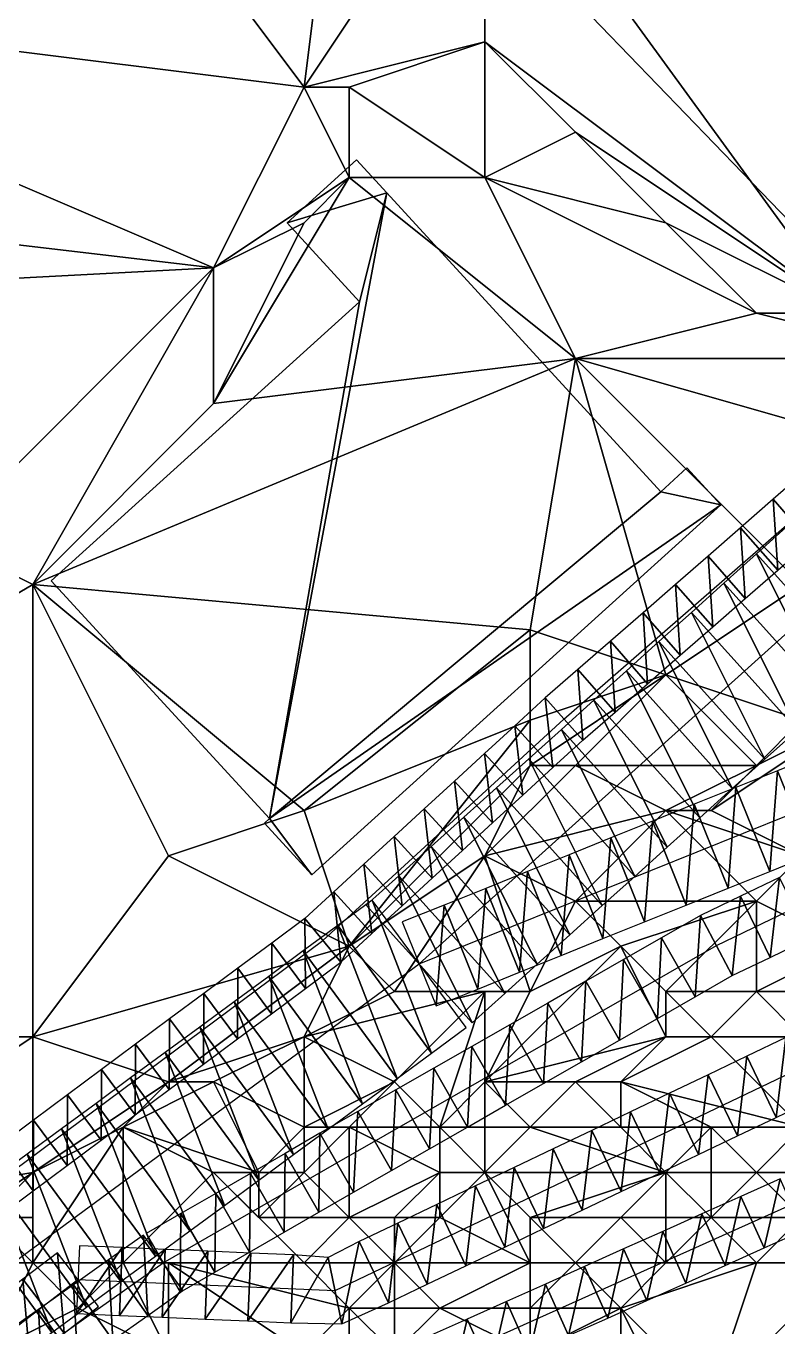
# Model space of a CAD drawing. Header units: metres. Extents: x -1103 to 901, y -902 to 905.
# Drawn here: x -420.3 to -387, y 21.2 to 78.7 of the extents above; entities that cross this region are included whole.
import ezdxf

# ---------------------------------------------------------------- set-up
doc = ezdxf.new("R2010")
doc.units = ezdxf.units.M
for name, color, linetype in [('OSM_BUILDING_FOOTPRINTS', 7, 'CONTINUOUS'), ('OSM_BUILDING_ROOFS', 1, 'CONTINUOUS'), ('OSM_BUILDING_WALLS', 8, 'CONTINUOUS'), ('OSM_PATH_AXES', 30, 'CONTINUOUS'), ('OSM_PATH_SURFACE', 30, 'CONTINUOUS'), ('OSM_ROAD_AXES', 2, 'CONTINUOUS'), ('OSM_ROAD_SURFACE', 9, 'CONTINUOUS'), ('OSM_TERRAIN', 3, 'CONTINUOUS')]:
    doc.layers.add(name, color=color, linetype=linetype)

msp = doc.modelspace()

# ---------------------------------------------------------------- linework, layer by layer
at = {"layer": 'OSM_BUILDING_FOOTPRINTS'}
for points in [[(-398.642, 82.598, 15.749), (-387.036, 93.646, 15.749), (-372.002, 78.064, 15.749), (-383.609, 67.016, 15.749), (-398.642, 82.598, 15.749)], [(-405.55, 66.507, 17.621), (-408.745, 70.002, 17.621), (-405.683, 72.778, 17.621), (-404.346, 71.318, 17.621), (-392.231, 58.103, 17.621), (-391.07, 59.164, 17.621), (-389.567, 57.527, 17.621), (-407.65, 41.16, 17.621), (-409.751, 43.449, 17.621), (-409.53, 43.648, 17.621), (-419.18, 54.165, 17.621), (-405.55, 66.507, 17.621)]]:
    msp.add_polyline3d(points, close=True, dxfattribs=at)
at = {"layer": 'OSM_BUILDING_ROOFS'}
for points in [[(-387.036, 93.646, 52.949), (-398.642, 82.598, 52.949), (-383.609, 67.016, 52.949)], [(-404.346, 71.318, 26.021), (-405.683, 72.778, 26.021), (-408.745, 70.002, 26.021)], [(-404.346, 71.318, 26.021), (-405.55, 66.507, 26.021), (-409.53, 43.648, 26.021)], [(-409.53, 43.648, 26.021), (-392.231, 58.103, 26.021), (-404.346, 71.318, 26.021)], [(-404.346, 71.318, 26.021), (-408.745, 70.002, 26.021), (-405.55, 66.507, 26.021)], [(-405.55, 66.507, 26.021), (-419.18, 54.165, 26.021), (-409.53, 43.648, 26.021)], [(-389.567, 57.527, 26.021), (-391.07, 59.164, 26.021), (-392.231, 58.103, 26.021)], [(-409.53, 43.648, 26.021), (-389.567, 57.527, 26.021), (-392.231, 58.103, 26.021)], [(-409.53, 43.648, 26.021), (-407.65, 41.16, 26.021), (-389.567, 57.527, 26.021)], [(-409.53, 43.648, 26.021), (-409.751, 43.449, 26.021), (-407.65, 41.16, 26.021)]]:
    msp.add_3dface(points, dxfattribs=at)
at = {"layer": 'OSM_BUILDING_WALLS'}
for points in [[(-398.642, 82.598, 15.749), (-383.609, 67.016, 15.749), (-383.609, 67.016, 52.949)], [(-398.642, 82.598, 15.749), (-383.609, 67.016, 52.949), (-398.642, 82.598, 52.949)], [(-405.683, 72.778, 17.621), (-408.745, 70.002, 17.621), (-408.745, 70.002, 26.021)], [(-405.683, 72.778, 17.621), (-408.745, 70.002, 26.021), (-405.683, 72.778, 26.021)], [(-404.346, 71.318, 17.621), (-405.683, 72.778, 17.621), (-405.683, 72.778, 26.021)], [(-404.346, 71.318, 17.621), (-405.683, 72.778, 26.021), (-404.346, 71.318, 26.021)], [(-392.231, 58.103, 17.621), (-404.346, 71.318, 17.621), (-404.346, 71.318, 26.021)], [(-392.231, 58.103, 17.621), (-404.346, 71.318, 26.021), (-392.231, 58.103, 26.021)], [(-408.745, 70.002, 17.621), (-405.55, 66.507, 17.621), (-405.55, 66.507, 26.021)], [(-408.745, 70.002, 17.621), (-405.55, 66.507, 26.021), (-408.745, 70.002, 26.021)], [(-405.55, 66.507, 17.621), (-419.18, 54.165, 17.621), (-419.18, 54.165, 26.021)], [(-405.55, 66.507, 17.621), (-419.18, 54.165, 26.021), (-405.55, 66.507, 26.021)], [(-391.07, 59.164, 17.621), (-392.231, 58.103, 17.621), (-392.231, 58.103, 26.021)], [(-391.07, 59.164, 17.621), (-392.231, 58.103, 26.021), (-391.07, 59.164, 26.021)], [(-389.567, 57.527, 17.621), (-391.07, 59.164, 17.621), (-391.07, 59.164, 26.021)], [(-389.567, 57.527, 17.621), (-391.07, 59.164, 26.021), (-389.567, 57.527, 26.021)], [(-407.65, 41.16, 17.621), (-389.567, 57.527, 17.621), (-389.567, 57.527, 26.021)], [(-407.65, 41.16, 17.621), (-389.567, 57.527, 26.021), (-407.65, 41.16, 26.021)], [(-419.18, 54.165, 17.621), (-409.53, 43.648, 17.621), (-409.53, 43.648, 26.021)], [(-419.18, 54.165, 17.621), (-409.53, 43.648, 26.021), (-419.18, 54.165, 26.021)], [(-409.53, 43.648, 17.621), (-409.751, 43.449, 17.621), (-409.751, 43.449, 26.021)], [(-409.53, 43.648, 17.621), (-409.751, 43.449, 26.021), (-409.53, 43.648, 26.021)], [(-409.751, 43.449, 17.621), (-407.65, 41.16, 17.621), (-407.65, 41.16, 26.021)], [(-409.751, 43.449, 17.621), (-407.65, 41.16, 26.021), (-409.751, 43.449, 26.021)]]:
    msp.add_3dface(points, dxfattribs=at)
at = {"layer": 'OSM_PATH_AXES'}
for points in [[(143.257, 186.653, 12.843), (122.354, 186.952, 13.89), (84.705, 186.211, 15.717), (44.536, 182.086, 15.402), (18.515, 175.528, 11.884), (-4.09, 169.722, 9.372), (-37.45, 160.588, 9.181), (-72.435, 150.867, 11.8), (-113.787, 139.675, 12.889), (-137.365, 132.929, 12.352), (-150.85, 129.069, 12.113), (-169.83, 122.589, 11.608), (-190.312, 116.042, 11.88), (-211.336, 108.455, 13.007), (-235.135, 97.739, 13.162), (-263.223, 83.904, 13.248), (-287.718, 73.188, 12.414), (-315.551, 58.8, 10.88), (-350.746, 39.148, 13.019), (-374.334, 32.003, 16.515), (-405.462, 18.047, 17.05), (-437.816, -4.37, 15.202), (-467.871, -29.828, 13.844), (-502.07, -69.187, 12.193)], [(-548.507, -72.528, 13.401), (-535.729, -72.074, 13.828), (-525.968, -64.333, 14.429), (-516.053, -57.012, 14.819), (-494.289, -38.333, 14.57), (-489.226, -33.987, 14.709), (-467.804, -14.567, 15.042), (-453.214, -0.566, 15.33), (-448.118, 4.189, 15.798), (-426.751, 23.709, 18.017), (-407.175, 38.263, 20.324), (-396.508, 48.05, 20.42), (-373.484, 68.111, 17.367), (-369.836, 66.994, 16.965), (-364.453, 59.153, 16.179), (-341.804, 70.058, 13.161)]]:
    msp.add_polyline3d(points, dxfattribs=at)
at = {"layer": 'OSM_PATH_SURFACE'}
for points in [[(-385.614, 55.884, 20.015), (-385.817, 59.023, 19.654), (-387.256, 57.769, 19.911)], [(-387.053, 54.63, 20.245), (-387.256, 57.769, 19.911), (-388.695, 56.515, 20.157)], [(-387.053, 54.63, 20.245), (-385.614, 55.884, 20.015), (-387.256, 57.769, 19.911)], [(-388.492, 53.377, 20.327), (-388.695, 56.515, 20.157), (-390.134, 55.261, 20.239)], [(-388.492, 53.377, 20.327), (-387.053, 54.63, 20.245), (-388.695, 56.515, 20.157)], [(-389.931, 52.123, 20.409), (-390.134, 55.261, 20.239), (-391.573, 54.008, 20.321)], [(-389.931, 52.123, 20.409), (-388.492, 53.377, 20.327), (-390.134, 55.261, 20.239)], [(-391.37, 50.869, 20.491), (-391.573, 54.008, 20.321), (-393.012, 52.754, 20.38)], [(-391.37, 50.869, 20.491), (-389.931, 52.123, 20.409), (-391.573, 54.008, 20.321)], [(-392.809, 49.615, 20.536), (-393.012, 52.754, 20.38), (-394.451, 51.5, 20.283)], [(-392.809, 49.615, 20.536), (-391.37, 50.869, 20.491), (-393.012, 52.754, 20.38)], [(-394.248, 48.361, 20.553), (-394.451, 51.5, 20.283), (-395.89, 50.246, 20.298)], [(-394.248, 48.361, 20.553), (-392.809, 49.615, 20.536), (-394.451, 51.5, 20.283)], [(-395.675, 47.118, 20.598), (-395.89, 50.246, 20.298), (-397.341, 48.982, 20.387)], [(-395.675, 47.118, 20.598), (-394.248, 48.361, 20.553), (-395.89, 50.246, 20.298)], [(-396.997, 45.905, 20.649), (-397.341, 48.982, 20.387), (-398.687, 47.747, 20.438)], [(-396.997, 45.905, 20.649), (-395.675, 47.118, 20.598), (-397.341, 48.982, 20.387)], [(-398.33, 44.682, 20.668), (-398.687, 47.747, 20.438), (-400.02, 46.524, 20.405)], [(-398.33, 44.682, 20.668), (-396.997, 45.905, 20.649), (-398.687, 47.747, 20.438)], [(-399.663, 43.459, 20.66), (-400.02, 46.524, 20.405), (-401.353, 45.301, 20.371)], [(-399.663, 43.459, 20.66), (-398.33, 44.682, 20.668), (-400.02, 46.524, 20.405)], [(-400.997, 42.235, 20.629), (-401.353, 45.301, 20.371), (-402.687, 44.077, 20.336)], [(-400.997, 42.235, 20.629), (-399.663, 43.459, 20.66), (-401.353, 45.301, 20.371)], [(-402.33, 41.012, 20.598), (-402.687, 44.077, 20.336), (-404.02, 42.854, 20.301)], [(-402.33, 41.012, 20.598), (-400.997, 42.235, 20.629), (-402.687, 44.077, 20.336)], [(-403.663, 39.788, 20.567), (-404.02, 42.854, 20.301), (-405.354, 41.63, 20.266)], [(-403.663, 39.788, 20.567), (-402.33, 41.012, 20.598), (-404.02, 42.854, 20.301)], [(-404.997, 38.565, 20.524), (-405.354, 41.63, 20.266), (-406.687, 40.407, 20.232)], [(-404.997, 38.565, 20.524), (-403.663, 39.788, 20.567), (-405.354, 41.63, 20.266)], [(-406.38, 37.298, 20.377), (-406.687, 40.407, 20.232), (-407.971, 39.227, 20.373)], [(-406.38, 37.298, 20.377), (-404.997, 38.565, 20.524), (-406.687, 40.407, 20.232)], [(-407.935, 36.14, 20.288), (-407.971, 39.227, 20.373), (-409.427, 38.146, 20.317)], [(-407.935, 36.14, 20.288), (-406.38, 37.298, 20.377), (-407.971, 39.227, 20.373)], [(-409.441, 35.02, 20.202), (-409.427, 38.146, 20.317), (-410.933, 37.027, 20.226)], [(-409.441, 35.02, 20.202), (-407.935, 36.14, 20.288), (-409.427, 38.146, 20.317)], [(-410.947, 33.901, 20.116), (-410.933, 37.027, 20.226), (-412.438, 35.907, 20.137)], [(-410.947, 33.901, 20.116), (-409.441, 35.02, 20.202), (-410.933, 37.027, 20.226)], [(-412.453, 32.781, 20.03), (-412.438, 35.907, 20.137), (-413.944, 34.788, 20.05)], [(-412.453, 32.781, 20.03), (-410.947, 33.901, 20.116), (-412.438, 35.907, 20.137)], [(-413.959, 31.662, 19.771), (-413.944, 34.788, 20.05), (-415.45, 33.668, 19.963)], [(-413.959, 31.662, 19.771), (-412.453, 32.781, 20.03), (-413.944, 34.788, 20.05)], [(-415.464, 30.542, 19.379), (-415.45, 33.668, 19.963), (-416.956, 32.549, 19.835)], [(-415.464, 30.542, 19.379), (-413.959, 31.662, 19.771), (-415.45, 33.668, 19.963)], [(-416.97, 29.423, 19.115), (-416.956, 32.549, 19.835), (-418.462, 31.429, 19.595)], [(-416.97, 29.423, 19.115), (-415.464, 30.542, 19.379), (-416.956, 32.549, 19.835)], [(-418.476, 28.303, 19.009), (-418.462, 31.429, 19.595), (-419.968, 30.31, 19.355)], [(-418.476, 28.303, 19.009), (-416.97, 29.423, 19.115), (-418.462, 31.429, 19.595)], [(-419.982, 27.184, 18.903), (-419.968, 30.31, 19.355), (-421.474, 29.19, 19.118)], [(-419.982, 27.184, 18.903), (-418.476, 28.303, 19.009), (-419.968, 30.31, 19.355)], [(-421.488, 26.064, 18.716), (-419.982, 27.184, 18.903), (-421.474, 29.19, 19.118)], [(-386.951, 27.716, 17.414), (-388.68, 26.941, 17.44), (-387.657, 24.66, 17.316)], [(-386.951, 27.716, 17.414), (-387.657, 24.66, 17.316), (-385.928, 25.435, 17.182)], [(-388.68, 26.941, 17.44), (-390.409, 26.166, 17.555), (-389.387, 23.884, 17.337)], [(-388.68, 26.941, 17.44), (-389.387, 23.884, 17.337), (-387.657, 24.66, 17.316)], [(-390.409, 26.166, 17.555), (-392.139, 25.39, 17.586), (-391.116, 23.109, 17.365)], [(-390.409, 26.166, 17.555), (-391.116, 23.109, 17.365), (-389.387, 23.884, 17.337)], [(-392.139, 25.39, 17.586), (-393.868, 24.615, 17.91), (-392.845, 22.334, 17.375)], [(-392.139, 25.39, 17.586), (-392.845, 22.334, 17.375), (-391.116, 23.109, 17.365)], [(-393.868, 24.615, 17.91), (-395.597, 23.84, 17.489), (-394.574, 21.558, 17.321)], [(-393.868, 24.615, 17.91), (-394.574, 21.558, 17.321), (-392.845, 22.334, 17.375)], [(-395.597, 23.84, 17.489), (-397.327, 23.064, 17.731), (-396.304, 20.783, 17.35)], [(-395.597, 23.84, 17.489), (-396.304, 20.783, 17.35), (-394.574, 21.558, 17.321)], [(-397.327, 23.064, 17.731), (-399.056, 22.289, 17.678), (-398.033, 20.008, 17.366)], [(-397.327, 23.064, 17.731), (-398.033, 20.008, 17.366), (-396.304, 20.783, 17.35)], [(-399.056, 22.289, 17.678), (-400.785, 21.513, 17.537), (-399.762, 19.232, 17.301)], [(-399.056, 22.289, 17.678), (-399.762, 19.232, 17.301), (-398.033, 20.008, 17.366)], [(-400.785, 21.513, 17.537), (-402.514, 20.738, 17.389), (-401.492, 18.457, 17.237)], [(-400.785, 21.513, 17.537), (-401.492, 18.457, 17.237), (-399.762, 19.232, 17.301)]]:
    msp.add_3dface(points, dxfattribs=at)
at = {"layer": 'OSM_ROAD_AXES'}
for points in [[(140.129, 192.249, 14.001), (99.285, 192.946, 15.816), (43.983, 187.35, 15.57), (-34.145, 167.267, 10.105), (-45.807, 164.27, 11.675), (-84.395, 153.631, 14.759), (-133.253, 139.94, 13.632), (-141.886, 137.408, 13.111), (-162.081, 131.48, 12.502), (-196.027, 118.596, 12.56), (-220.81, 108.422, 13.68), (-332.143, 55.327, 11.351), (-361.634, 42.897, 15.237), (-380.911, 35.067, 18.339), (-406.633, 22.769, 18.543), (-417.997, 23.255, 18.52)], [(-402.908, 37.223, 20.81), (-369.836, 66.994, 16.965), (-359.047, 76.715, 15.212), (-244.012, 181.29, 16.961)], [(-402.908, 37.223, 20.81), (-384.471, 44.655, 19.757), (-234.815, 115.566, 15.266), (-198.127, 130.982, 13.763)], [(-414.227, 23.996, 18.467), (-406.556, 28.431, 19.576), (-389.765, 38.03, 19.945), (-370.819, 47.165, 17.241)], [(-695.409, -235.672, 11.147), (-620.454, -163.057, 12.954), (-614.419, -157.351, 13.238), (-570.89, -116.189, 10.758), (-535.419, -82.492, 12.654), (-529.87, -79.484, 12.674), (-493.316, -39.56, 14.48), (-451.887, -1.805, 15.322), (-428.862, 18.124, 17.338), (-402.908, 37.223, 20.81)], [(-548.728, -73.822, 13.299), (-543.334, -78.599, 13.019), (-529.87, -79.484, 12.674), (-512.737, -62.231, 13.919), (-493.825, -44.802, 14.011), (-465.726, -18.072, 15.007), (-446.603, -0.555, 15.633), (-429.713, 13.059, 17.176), (-414.227, 23.996, 18.467)], [(-417.997, 23.255, 18.52), (-448.416, -0.112, 15.565), (-451.08, -2.579, 15.323), (-492.454, -40.898, 14.363), (-515.335, -62.088, 13.903), (-523.293, -69.453, 13.515), (-529.87, -79.484, 12.674), (-535.419, -82.492, 12.654), (-540.515, -81.861, 12.862), (-546.34, -77.051, 12.996), (-553.105, -70.316, 14.11)]]:
    msp.add_polyline3d(points, dxfattribs=at)
at = {"layer": 'OSM_ROAD_SURFACE'}
for points in [[(-383.311, 50.154, 20.108), (-386.557, 56.651, 19.963), (-387.995, 55.357, 20.184)], [(-384.749, 48.86, 20.236), (-387.995, 55.357, 20.184), (-389.433, 54.063, 20.268)], [(-384.749, 48.86, 20.236), (-383.311, 50.154, 20.108), (-387.995, 55.357, 20.184)], [(-386.187, 47.566, 20.293), (-389.433, 54.063, 20.268), (-390.871, 52.768, 20.352)], [(-386.187, 47.566, 20.293), (-384.749, 48.86, 20.236), (-389.433, 54.063, 20.268)], [(-387.625, 46.271, 20.406), (-390.871, 52.768, 20.352), (-392.309, 51.474, 20.436)], [(-387.625, 46.271, 20.406), (-386.187, 47.566, 20.293), (-390.871, 52.768, 20.352)], [(-389.063, 44.977, 20.329), (-392.309, 51.474, 20.436), (-393.746, 50.18, 20.394)], [(-389.063, 44.977, 20.329), (-387.625, 46.271, 20.406), (-392.309, 51.474, 20.436)], [(-390.501, 43.682, 20.421), (-393.746, 50.18, 20.394), (-395.184, 48.885, 20.481)], [(-390.501, 43.682, 20.421), (-389.063, 44.977, 20.329), (-393.746, 50.18, 20.394)], [(-391.939, 42.388, 20.49), (-395.184, 48.885, 20.481), (-396.622, 47.591, 20.471)], [(-391.939, 42.388, 20.49), (-390.501, 43.682, 20.421), (-395.184, 48.885, 20.481)], [(-393.377, 41.094, 20.521), (-396.622, 47.591, 20.471), (-398.06, 46.296, 20.461)], [(-393.377, 41.094, 20.521), (-391.939, 42.388, 20.49), (-396.622, 47.591, 20.471)], [(-394.815, 39.799, 20.554), (-398.06, 46.296, 20.461), (-399.498, 45.002, 20.45)], [(-394.815, 39.799, 20.554), (-393.377, 41.094, 20.521), (-398.06, 46.296, 20.461)], [(-385.567, 42.057, 19.828), (-385.273, 46.487, 19.839), (-387.062, 45.767, 19.97)], [(-387.411, 41.313, 19.938), (-387.062, 45.767, 19.97), (-388.906, 45.023, 20.291)], [(-387.411, 41.313, 19.938), (-385.567, 42.057, 19.828), (-387.062, 45.767, 19.97)], [(-396.253, 38.505, 20.684), (-399.498, 45.002, 20.45), (-400.936, 43.708, 20.44)], [(-396.253, 38.505, 20.684), (-394.815, 39.799, 20.554), (-399.498, 45.002, 20.45)], [(-389.254, 40.57, 19.988), (-388.906, 45.023, 20.291), (-390.75, 44.28, 20.473)], [(-389.254, 40.57, 19.988), (-387.411, 41.313, 19.938), (-388.906, 45.023, 20.291)], [(-391.098, 39.827, 20.126), (-390.75, 44.28, 20.473), (-392.594, 43.537, 20.675)], [(-391.098, 39.827, 20.126), (-389.254, 40.57, 19.988), (-390.75, 44.28, 20.473)], [(-397.691, 37.211, 20.824), (-400.936, 43.708, 20.44), (-402.374, 42.413, 20.43)], [(-397.691, 37.211, 20.824), (-396.253, 38.505, 20.684), (-400.936, 43.708, 20.44)], [(-392.942, 39.084, 20.271), (-392.594, 43.537, 20.675), (-394.437, 42.794, 20.714)], [(-392.942, 39.084, 20.271), (-391.098, 39.827, 20.126), (-392.594, 43.537, 20.675)], [(-394.786, 38.341, 20.438), (-394.437, 42.794, 20.714), (-396.281, 42.051, 20.752)], [(-394.786, 38.341, 20.438), (-392.942, 39.084, 20.271), (-394.437, 42.794, 20.714)], [(-399.129, 35.916, 20.75), (-402.374, 42.413, 20.43), (-403.812, 41.119, 20.398)], [(-399.129, 35.916, 20.75), (-397.691, 37.211, 20.824), (-402.374, 42.413, 20.43)], [(-396.629, 37.598, 20.704), (-396.281, 42.051, 20.752), (-398.125, 41.308, 20.791)], [(-396.629, 37.598, 20.704), (-394.786, 38.341, 20.438), (-396.281, 42.051, 20.752)], [(-400.567, 34.622, 20.556), (-403.812, 41.119, 20.398), (-405.25, 39.824, 20.359)], [(-400.567, 34.622, 20.556), (-399.129, 35.916, 20.75), (-403.812, 41.119, 20.398)], [(-398.473, 36.854, 20.855), (-398.125, 41.308, 20.791), (-399.969, 40.564, 20.856)], [(-398.473, 36.854, 20.855), (-396.629, 37.598, 20.704), (-398.125, 41.308, 20.791)], [(-387.392, 37.51, 19.721), (-386.972, 41.042, 19.866), (-388.695, 40.212, 19.886)], [(-387.392, 37.51, 19.721), (-385.669, 38.34, 19.559), (-386.972, 41.042, 19.866)], [(-400.317, 36.111, 20.858), (-399.969, 40.564, 20.856), (-401.812, 39.821, 20.809)], [(-400.317, 36.111, 20.858), (-398.473, 36.854, 20.855), (-399.969, 40.564, 20.856)], [(-402.361, 33.281, 20.529), (-404.983, 40.042, 20.367), (-406.51, 38.919, 20.333)], [(-402.361, 33.281, 20.529), (-400.834, 34.404, 20.55), (-404.983, 40.042, 20.367)], [(-402.161, 35.368, 20.512), (-401.812, 39.821, 20.809), (-403.656, 39.078, 20.628)], [(-402.161, 35.368, 20.512), (-400.317, 36.111, 20.858), (-401.812, 39.821, 20.809)], [(-389.067, 36.703, 19.908), (-388.695, 40.212, 19.886), (-390.464, 39.358, 20.01)], [(-389.067, 36.703, 19.908), (-387.392, 37.51, 19.721), (-388.695, 40.212, 19.886)], [(-390.7, 35.768, 20.027), (-390.464, 39.358, 20.01), (-392.189, 38.373, 20.152)], [(-390.7, 35.768, 20.027), (-389.067, 36.703, 19.908), (-390.464, 39.358, 20.01)], [(-403.887, 32.157, 20.501), (-406.51, 38.919, 20.333), (-408.036, 37.795, 20.328)], [(-403.887, 32.157, 20.501), (-402.361, 33.281, 20.529), (-406.51, 38.919, 20.333)], [(-392.379, 34.808, 20.22), (-392.189, 38.373, 20.152), (-393.868, 37.413, 20.285)], [(-392.379, 34.808, 20.22), (-390.7, 35.768, 20.027), (-392.189, 38.373, 20.152)], [(-405.414, 31.034, 20.221), (-408.036, 37.795, 20.328), (-409.563, 36.672, 20.238)], [(-405.414, 31.034, 20.221), (-403.887, 32.157, 20.501), (-408.036, 37.795, 20.328)], [(-394.058, 33.848, 20.251), (-393.868, 37.413, 20.285), (-395.547, 36.453, 20.317)], [(-394.058, 33.848, 20.251), (-392.379, 34.808, 20.22), (-393.868, 37.413, 20.285)], [(-406.941, 29.91, 19.901), (-409.563, 36.672, 20.238), (-411.09, 35.548, 20.15)], [(-406.941, 29.91, 19.901), (-405.414, 31.034, 20.221), (-409.563, 36.672, 20.238)], [(-395.737, 32.889, 20.304), (-395.547, 36.453, 20.317), (-397.226, 35.493, 20.522)], [(-395.737, 32.889, 20.304), (-394.058, 33.848, 20.251), (-395.547, 36.453, 20.317)], [(-408.467, 28.787, 19.773), (-411.09, 35.548, 20.15), (-412.616, 34.425, 20.063)], [(-408.467, 28.787, 19.773), (-406.941, 29.91, 19.901), (-411.09, 35.548, 20.15)], [(-397.416, 31.929, 20.361), (-397.226, 35.493, 20.522), (-398.905, 34.533, 20.667)], [(-397.416, 31.929, 20.361), (-395.737, 32.889, 20.304), (-397.226, 35.493, 20.522)], [(-399.095, 30.969, 19.99), (-398.905, 34.533, 20.667), (-400.584, 33.573, 20.462)], [(-399.095, 30.969, 19.99), (-397.416, 31.929, 20.361), (-398.905, 34.533, 20.667)], [(-409.994, 27.663, 19.708), (-412.616, 34.425, 20.063), (-414.143, 33.301, 19.975)], [(-409.994, 27.663, 19.708), (-408.467, 28.787, 19.773), (-412.616, 34.425, 20.063)], [(-386.703, 33.96, 18.865), (-388.418, 33.141, 19.089), (-387.124, 30.434, 18.799)], [(-386.703, 33.96, 18.865), (-387.124, 30.434, 18.799), (-385.409, 31.254, 18.691)], [(-400.774, 30.009, 20.229), (-400.584, 33.573, 20.462), (-402.263, 32.613, 20.441)], [(-400.774, 30.009, 20.229), (-399.095, 30.969, 19.99), (-400.584, 33.573, 20.462)], [(-411.521, 26.54, 19.103), (-414.143, 33.301, 19.975), (-415.67, 32.178, 19.852)], [(-411.521, 26.54, 19.103), (-409.994, 27.663, 19.708), (-414.143, 33.301, 19.975)], [(-388.418, 33.141, 19.089), (-390.132, 32.321, 19.203), (-388.838, 29.614, 18.636)], [(-388.418, 33.141, 19.089), (-388.838, 29.614, 18.636), (-387.124, 30.434, 18.799)], [(-402.453, 29.049, 19.993), (-402.263, 32.613, 20.441), (-403.942, 31.653, 20.409)], [(-402.453, 29.049, 19.993), (-400.774, 30.009, 20.229), (-402.263, 32.613, 20.441)], [(-390.132, 32.321, 19.203), (-391.847, 31.501, 19.273), (-390.553, 28.794, 18.966)], [(-390.132, 32.321, 19.203), (-390.553, 28.794, 18.966), (-388.838, 29.614, 18.636)], [(-413.048, 25.416, 18.987), (-415.67, 32.178, 19.852), (-417.196, 31.054, 19.609)], [(-413.048, 25.416, 18.987), (-411.521, 26.54, 19.103), (-415.67, 32.178, 19.852)], [(-404.132, 28.089, 19.785), (-403.942, 31.653, 20.409), (-405.621, 30.693, 20.092)], [(-404.132, 28.089, 19.785), (-402.453, 29.049, 19.993), (-403.942, 31.653, 20.409)], [(-391.847, 31.501, 19.273), (-393.562, 30.681, 19.233), (-392.268, 27.974, 19.101)], [(-391.847, 31.501, 19.273), (-392.268, 27.974, 19.101), (-390.553, 28.794, 18.966)], [(-414.574, 24.293, 18.871), (-417.196, 31.054, 19.609), (-418.723, 29.931, 19.367)], [(-414.574, 24.293, 18.871), (-413.048, 25.416, 18.987), (-417.196, 31.054, 19.609)], [(-405.809, 27.131, 19.57), (-405.621, 30.693, 20.092), (-407.303, 29.732, 19.888)], [(-405.809, 27.131, 19.57), (-404.132, 28.089, 19.785), (-405.621, 30.693, 20.092)], [(-393.562, 30.681, 19.233), (-395.277, 29.861, 19.263), (-393.983, 27.155, 19.082)], [(-393.562, 30.681, 19.233), (-393.983, 27.155, 19.082), (-392.268, 27.974, 19.101)], [(-416.101, 23.169, 18.754), (-418.723, 29.931, 19.367), (-420.25, 28.807, 19.126)], [(-416.101, 23.169, 18.754), (-414.574, 24.293, 18.871), (-418.723, 29.931, 19.367)], [(-407.34, 26.246, 19.363), (-407.303, 29.732, 19.888), (-408.841, 28.843, 19.86)], [(-407.34, 26.246, 19.363), (-405.809, 27.131, 19.57), (-407.303, 29.732, 19.888)], [(-395.277, 29.861, 19.263), (-396.992, 29.041, 19.333), (-395.698, 26.335, 19.054)], [(-395.277, 29.861, 19.263), (-395.698, 26.335, 19.054), (-393.983, 27.155, 19.082)], [(-417.628, 22.046, 18.609), (-420.25, 28.807, 19.126), (-421.777, 27.684, 18.887)], [(-417.628, 22.046, 18.609), (-416.101, 23.169, 18.754), (-420.25, 28.807, 19.126)], [(-408.874, 25.359, 18.981), (-408.841, 28.843, 19.86), (-410.375, 27.956, 19.724)], [(-408.874, 25.359, 18.981), (-407.34, 26.246, 19.363), (-408.841, 28.843, 19.86)], [(-396.992, 29.041, 19.333), (-398.706, 28.221, 19.185), (-397.412, 25.515, 18.719)], [(-396.992, 29.041, 19.333), (-397.412, 25.515, 18.719), (-395.698, 26.335, 19.054)], [(-398.706, 28.221, 19.185), (-400.421, 27.402, 19.087), (-399.127, 24.695, 18.882)], [(-398.706, 28.221, 19.185), (-399.127, 24.695, 18.882), (-397.412, 25.515, 18.719)], [(-419.154, 20.922, 18.306), (-421.777, 27.684, 18.887), (-423.303, 26.56, 18.639)], [(-419.154, 20.922, 18.306), (-417.628, 22.046, 18.609), (-421.777, 27.684, 18.887)], [(-410.408, 24.472, 18.722), (-410.375, 27.956, 19.724), (-411.909, 27.069, 19.205)], [(-410.408, 24.472, 18.722), (-408.874, 25.359, 18.981), (-410.375, 27.956, 19.724)], [(-411.942, 23.585, 18.504), (-411.909, 27.069, 19.205), (-413.444, 26.182, 19.127)], [(-411.942, 23.585, 18.504), (-410.408, 24.472, 18.722), (-411.909, 27.069, 19.205)], [(-400.421, 27.402, 19.087), (-402.136, 26.582, 19.215), (-400.842, 23.875, 18.753)], [(-400.421, 27.402, 19.087), (-400.842, 23.875, 18.753), (-399.127, 24.695, 18.882)], [(-420.681, 19.799, 18.006), (-419.154, 20.922, 18.306), (-423.303, 26.56, 18.639)], [(-402.136, 26.582, 19.215), (-403.851, 25.762, 18.844), (-402.557, 23.055, 18.231)], [(-402.136, 26.582, 19.215), (-402.557, 23.055, 18.231), (-400.842, 23.875, 18.753)], [(-413.477, 22.698, 18.383), (-413.444, 26.182, 19.127), (-414.978, 25.295, 19.017)], [(-413.477, 22.698, 18.383), (-411.942, 23.585, 18.504), (-413.444, 26.182, 19.127)], [(-403.851, 25.762, 18.844), (-405.566, 24.942, 19.07), (-404.272, 22.235, 18.668)], [(-403.851, 25.762, 18.844), (-404.272, 22.235, 18.668), (-402.557, 23.055, 18.231)], [(-416.039, 24.673, 18.905), (-417.932, 24.754, 18.587), (-418.061, 21.757, 18.547)], [(-414.911, 21.677, 18.485), (-415.093, 25.222, 19.005), (-416.641, 24.128, 18.781)], [(-414.911, 21.677, 18.485), (-413.362, 22.771, 18.389), (-415.093, 25.222, 19.005)], [(-405.566, 24.942, 19.07), (-406.934, 24.238, 18.706), (-406.333, 21.299, 18.302)], [(-405.566, 24.942, 19.07), (-406.333, 21.299, 18.302), (-404.272, 22.235, 18.668)], [(-418.91, 24.445, 18.408), (-420.431, 23.277, 18.165), (-418.604, 20.897, 18.313)], [(-418.91, 24.445, 18.408), (-418.604, 20.897, 18.313), (-417.083, 22.066, 18.599)], [(-416.039, 24.673, 18.905), (-418.061, 21.757, 18.547), (-416.167, 21.676, 18.515)], [(-414.145, 24.592, 18.901), (-416.039, 24.673, 18.905), (-416.167, 21.676, 18.515)], [(-414.145, 24.592, 18.901), (-416.167, 21.676, 18.515), (-414.273, 21.595, 18.36)], [(-412.251, 24.511, 18.807), (-414.145, 24.592, 18.901), (-414.273, 21.595, 18.36)], [(-412.251, 24.511, 18.807), (-414.273, 21.595, 18.36), (-412.379, 21.514, 18.309)], [(-410.357, 24.43, 18.713), (-412.251, 24.511, 18.807), (-412.379, 21.514, 18.309)], [(-410.357, 24.43, 18.713), (-412.379, 21.514, 18.309), (-410.485, 21.432, 18.315)], [(-408.463, 24.349, 18.619), (-410.357, 24.43, 18.713), (-410.485, 21.432, 18.315)], [(-408.463, 24.349, 18.619), (-410.485, 21.432, 18.315), (-408.591, 21.351, 18.387)], [(-406.934, 24.238, 18.706), (-408.463, 24.349, 18.619), (-408.591, 21.351, 18.387)], [(-406.934, 24.238, 18.706), (-408.591, 21.351, 18.387), (-406.333, 21.299, 18.302)], [(-416.459, 20.584, 18.284), (-416.641, 24.128, 18.781), (-418.19, 23.034, 18.545)], [(-416.459, 20.584, 18.284), (-414.911, 21.677, 18.485), (-416.641, 24.128, 18.781)], [(-420.431, 23.277, 18.165), (-421.952, 22.108, 18.057), (-420.125, 19.729, 18.01)], [(-420.431, 23.277, 18.165), (-420.125, 19.729, 18.01), (-418.604, 20.897, 18.313)], [(-418.008, 19.49, 18.029), (-418.19, 23.034, 18.545), (-419.738, 21.94, 18.319)], [(-418.008, 19.49, 18.029), (-416.459, 20.584, 18.284), (-418.19, 23.034, 18.545)], [(-421.952, 22.108, 18.057), (-421.646, 18.561, 17.817), (-420.125, 19.729, 18.01)], [(-419.556, 18.396, 17.845), (-419.738, 21.94, 18.319), (-421.287, 20.847, 18.093)], [(-419.556, 18.396, 17.845), (-418.008, 19.49, 18.029), (-419.738, 21.94, 18.319)]]:
    msp.add_3dface(points, dxfattribs=at)
at = {"layer": 'OSM_TERRAIN'}
for points in [[(-408, 76, 18.368), (-404, 108, 17.777), (-420, 92, 17.604)], [(-408, 76, 18.368), (-400, 88, 18.007), (-404, 108, 17.777)], [(-440, 80, 16.165), (-408, 76, 18.368), (-420, 92, 17.604)], [(-408, 76, 18.368), (-400, 78, 18.562), (-400, 88, 18.007)], [(-400, 78, 18.562), (-384, 66, 18.1), (-400, 88, 18.007)], [(-384, 66, 18.1), (-376, 82, 17.865), (-400, 88, 18.007)], [(-446, 72, 16.311), (-412, 68, 18.641), (-440, 80, 16.165)], [(-412, 68, 18.641), (-408, 76, 18.368), (-440, 80, 16.165)], [(-408, 76, 18.368), (-406, 76, 18.696), (-400, 78, 18.562)], [(-400, 72, 18.932), (-400, 78, 18.562), (-406, 76, 18.696)], [(-400, 72, 18.932), (-396, 74, 18.669), (-400, 78, 18.562)], [(-396, 74, 18.669), (-384, 66, 18.1), (-400, 78, 18.562)], [(-412, 68, 18.641), (-406, 72, 19.816), (-408, 76, 18.368)], [(-406, 72, 19.816), (-406, 76, 18.696), (-408, 76, 18.368)], [(-406, 72, 19.816), (-400, 72, 18.932), (-406, 76, 18.696)], [(-400, 72, 18.932), (-392, 70, 18.76), (-396, 74, 18.669)], [(-392, 70, 18.76), (-384, 66, 18.1), (-396, 74, 18.669)], [(-450, 66, 16.361), (-412, 68, 18.641), (-446, 72, 16.311)], [(-412, 62, 19.665), (-396, 64, 19.735), (-406, 72, 19.816)], [(-412, 62, 19.665), (-406, 72, 19.816), (-408, 70, 19.816)], [(-408, 70, 19.816), (-406, 72, 19.816), (-412, 68, 18.641)], [(-406, 72, 19.816), (-396, 64, 19.735), (-400, 72, 18.932)], [(-396, 64, 19.735), (-388, 66, 18.903), (-400, 72, 18.932)], [(-400, 72, 18.932), (-388, 66, 18.903), (-392, 70, 18.76)], [(-412, 68, 18.641), (-412, 62, 19.665), (-408, 70, 19.816)], [(-388, 66, 18.903), (-384, 66, 18.1), (-392, 70, 18.76)], [(-424, 56, 18.939), (-412, 68, 18.641), (-450, 66, 16.361)], [(-424, 56, 18.939), (-420, 54, 19.753), (-412, 68, 18.641)], [(-420, 54, 19.753), (-412, 62, 19.665), (-412, 68, 18.641)], [(-396, 64, 19.735), (-380, 64, 18.591), (-388, 66, 18.903)], [(-380, 64, 18.591), (-384, 66, 18.1), (-388, 66, 18.903)], [(-420, 54, 19.753), (-398, 52, 19.868), (-396, 64, 19.735)], [(-420, 54, 19.753), (-396, 64, 19.735), (-412, 62, 19.665)], [(-392, 50, 20.464), (-396, 64, 19.735), (-398, 52, 19.868)], [(-392, 50, 20.464), (-386, 54, 20.19), (-396, 64, 19.735)], [(-386, 54, 20.19), (-382, 60, 19.173), (-396, 64, 19.735)], [(-396, 64, 19.735), (-382, 60, 19.173), (-380, 64, 18.591)], [(-454, 34, 16.187), (-420, 54, 19.753), (-424, 56, 18.939)], [(-420, 34, 19.714), (-420, 54, 19.753), (-454, 34, 16.187)], [(-420, 34, 19.714), (-414, 42, 20.184), (-420, 54, 19.753)], [(-414, 42, 20.184), (-408, 44, 19.816), (-420, 54, 19.753)], [(-420, 54, 19.753), (-408, 44, 19.816), (-398, 52, 19.868)], [(-392, 50, 20.464), (-386, 48, 20.296), (-386, 54, 20.19)], [(-408, 44, 19.816), (-398, 48, 20.402), (-398, 52, 19.868)], [(-398, 48, 20.402), (-392, 50, 20.464), (-398, 52, 19.868)], [(-398, 46, 20.413), (-396, 46, 20.692), (-392, 50, 20.464)], [(-398, 46, 20.413), (-392, 50, 20.464), (-398, 48, 20.402)], [(-396, 46, 20.692), (-388, 46, 20.402), (-392, 50, 20.464)], [(-388, 46, 20.402), (-386, 48, 20.296), (-392, 50, 20.464)], [(-406, 38, 20.36), (-398, 48, 20.402), (-408, 44, 19.816)], [(-406, 38, 20.36), (-398, 46, 20.413), (-398, 48, 20.402)], [(-390, 44, 20.142), (-386, 42, 19.891), (-384, 48, 19.684)], [(-390, 44, 20.142), (-384, 48, 19.684), (-388, 46, 20.402)], [(-388, 46, 20.402), (-384, 48, 19.684), (-386, 48, 20.296)], [(-406, 38, 20.36), (-400, 42, 20.805), (-398, 46, 20.413)], [(-400, 42, 20.805), (-396, 46, 20.692), (-398, 46, 20.413)], [(-400, 42, 20.805), (-392, 44, 20.616), (-396, 46, 20.692)], [(-392, 44, 20.616), (-388, 46, 20.402), (-396, 46, 20.692)], [(-392, 44, 20.616), (-390, 44, 20.142), (-388, 46, 20.402)], [(-414, 42, 20.184), (-406, 38, 20.36), (-408, 44, 19.816)], [(-396, 40, 20.66), (-392, 44, 20.616), (-400, 42, 20.805)], [(-396, 40, 20.66), (-388, 40, 19.733), (-392, 44, 20.616)], [(-388, 40, 19.733), (-386, 42, 19.891), (-392, 44, 20.616)], [(-392, 44, 20.616), (-386, 42, 19.891), (-390, 44, 20.142)], [(-420, 34, 19.714), (-406, 38, 20.36), (-414, 42, 20.184)], [(-404, 36, 20.812), (-400, 42, 20.805), (-406, 38, 20.36)], [(-404, 36, 20.812), (-398, 36, 20.805), (-400, 42, 20.805)], [(-398, 36, 20.805), (-396, 40, 20.66), (-400, 42, 20.805)], [(-388, 40, 19.733), (-384, 38, 19.35), (-386, 42, 19.891)], [(-398, 36, 20.805), (-394, 38, 20.244), (-396, 40, 20.66)], [(-394, 38, 20.244), (-388, 40, 19.733), (-396, 40, 20.66)], [(-392, 36, 20.215), (-388, 40, 19.733), (-394, 38, 20.244)], [(-392, 36, 20.215), (-388, 36, 19.726), (-388, 40, 19.733)], [(-388, 36, 19.726), (-384, 38, 19.35), (-388, 40, 19.733)], [(-414, 32, 19.898), (-406, 38, 20.36), (-420, 34, 19.714)], [(-414, 32, 19.898), (-408, 34, 19.994), (-406, 38, 20.36)], [(-408, 34, 19.994), (-404, 36, 20.812), (-406, 38, 20.36)], [(-400, 32, 20.332), (-394, 38, 20.244), (-398, 36, 20.805)], [(-400, 32, 20.332), (-392, 34, 20.151), (-394, 38, 20.244)], [(-392, 34, 20.151), (-392, 36, 20.215), (-394, 38, 20.244)], [(-388, 36, 19.726), (-386, 36, 18.964), (-384, 38, 19.35)], [(-404, 32, 20.447), (-400, 36, 20.63), (-408, 34, 19.994)], [(-408, 34, 19.994), (-400, 36, 20.63), (-404, 36, 20.812)], [(-404, 32, 20.447), (-402, 30, 20.056), (-400, 36, 20.63)], [(-400, 36, 20.63), (-398, 36, 20.805), (-404, 36, 20.812)], [(-402, 30, 20.056), (-400, 32, 20.332), (-400, 36, 20.63)], [(-400, 32, 20.332), (-398, 36, 20.805), (-400, 36, 20.63)], [(-392, 34, 20.151), (-390, 34, 19.283), (-392, 36, 20.215)], [(-390, 34, 19.283), (-388, 36, 19.726), (-392, 36, 20.215)], [(-390, 34, 19.283), (-386, 34, 18.716), (-388, 36, 19.726)], [(-386, 34, 18.716), (-386, 36, 18.964), (-388, 36, 19.726)], [(-432, 26, 17.94), (-420, 34, 19.714), (-454, 34, 16.187)], [(-432, 26, 17.94), (-420, 28, 18.996), (-420, 34, 19.714)], [(-420, 28, 18.996), (-414, 32, 19.898), (-420, 34, 19.714)], [(-412, 32, 19.543), (-408, 34, 19.994), (-414, 32, 19.898)], [(-412, 32, 19.543), (-408, 30, 19.994), (-408, 34, 19.994)], [(-408, 30, 19.994), (-404, 32, 20.447), (-408, 34, 19.994)], [(-396, 32, 20.348), (-392, 34, 20.151), (-400, 32, 20.332)], [(-396, 32, 20.348), (-394, 32, 19.441), (-392, 34, 20.151)], [(-394, 32, 19.441), (-390, 34, 19.283), (-392, 34, 20.151)], [(-394, 32, 19.441), (-386, 30, 18.621), (-390, 34, 19.283)], [(-386, 30, 18.621), (-386, 34, 18.716), (-390, 34, 19.283)], [(-420, 28, 18.996), (-416, 30, 19.073), (-414, 32, 19.898)], [(-416, 30, 19.073), (-410, 28, 19.777), (-412, 32, 19.543)], [(-416, 30, 19.073), (-412, 32, 19.543), (-414, 32, 19.898)], [(-410, 28, 19.777), (-408, 30, 19.994), (-412, 32, 19.543)], [(-406, 30, 19.774), (-404, 32, 20.447), (-408, 30, 19.994)], [(-406, 30, 19.774), (-402, 30, 20.056), (-404, 32, 20.447)], [(-402, 30, 20.056), (-400, 30, 20.255), (-400, 32, 20.332)], [(-400, 30, 20.255), (-398, 30, 19.476), (-400, 32, 20.332)], [(-398, 30, 19.476), (-396, 32, 20.348), (-400, 32, 20.332)], [(-398, 30, 19.476), (-394, 30, 19.071), (-396, 32, 20.348)], [(-394, 30, 19.071), (-394, 32, 19.441), (-396, 32, 20.348)], [(-394, 30, 19.071), (-390, 30, 18.941), (-394, 32, 19.441)], [(-390, 30, 18.941), (-386, 30, 18.621), (-394, 32, 19.441)], [(-420, 24, 18.156), (-416, 30, 19.073), (-420, 28, 18.996)], [(-420, 24, 18.156), (-416, 24, 18.835), (-416, 30, 19.073)], [(-416, 24, 18.835), (-412, 28, 19.309), (-416, 30, 19.073)], [(-412, 28, 19.309), (-410, 28, 19.777), (-416, 30, 19.073)], [(-408, 28, 19.404), (-408, 30, 19.994), (-410, 28, 19.777)], [(-408, 28, 19.404), (-406, 26, 19.4), (-406, 30, 19.774)], [(-408, 28, 19.404), (-406, 30, 19.774), (-408, 30, 19.994)], [(-406, 26, 19.4), (-402, 28, 19.886), (-406, 30, 19.774)], [(-402, 28, 19.886), (-402, 30, 20.056), (-406, 30, 19.774)], [(-402, 28, 19.886), (-400, 28, 19.1), (-402, 30, 20.056)], [(-400, 28, 19.1), (-400, 30, 20.255), (-402, 30, 20.056)], [(-400, 28, 19.1), (-392, 28, 19.05), (-398, 30, 19.476)], [(-400, 28, 19.1), (-398, 30, 19.476), (-400, 30, 20.255)], [(-392, 28, 19.05), (-394, 30, 19.071), (-398, 30, 19.476)], [(-392, 28, 19.05), (-390, 30, 18.941), (-394, 30, 19.071)], [(-392, 28, 19.05), (-390, 28, 18.772), (-390, 30, 18.941)], [(-390, 28, 18.772), (-388, 28, 17.424), (-390, 30, 18.941)], [(-388, 28, 17.424), (-386, 30, 18.621), (-390, 30, 18.941)], [(-388, 28, 17.424), (-384, 28, 17.087), (-386, 30, 18.621)], [(-426, 24, 18.073), (-420, 28, 18.996), (-432, 26, 17.94)], [(-426, 24, 18.073), (-422, 26, 18.7), (-420, 28, 18.996)], [(-422, 26, 18.7), (-420, 26, 18.372), (-420, 28, 18.996)], [(-420, 26, 18.372), (-420, 24, 18.156), (-420, 28, 18.996)], [(-408, 24, 18.493), (-412, 28, 19.309), (-416, 24, 18.835)], [(-408, 24, 18.493), (-410, 26, 19.081), (-412, 28, 19.309)], [(-410, 26, 19.081), (-410, 28, 19.777), (-412, 28, 19.309)], [(-410, 26, 19.081), (-408, 28, 19.404), (-410, 28, 19.777)], [(-410, 26, 19.081), (-406, 26, 19.4), (-408, 28, 19.404)], [(-406, 26, 19.4), (-404, 26, 18.792), (-402, 28, 19.886)], [(-404, 26, 18.792), (-402, 26, 18.877), (-402, 28, 19.886)], [(-402, 26, 18.877), (-398, 24, 18.799), (-400, 28, 19.1)], [(-402, 26, 18.877), (-400, 28, 19.1), (-402, 28, 19.886)], [(-398, 24, 18.799), (-398, 26, 19.075), (-400, 28, 19.1)], [(-398, 26, 19.075), (-392, 28, 19.05), (-400, 28, 19.1)], [(-398, 26, 19.075), (-394, 26, 18.87), (-392, 28, 19.05)], [(-394, 26, 18.87), (-392, 26, 17.444), (-392, 28, 19.05)], [(-392, 26, 17.444), (-390, 26, 17.316), (-392, 28, 19.05)], [(-390, 26, 17.316), (-390, 28, 18.772), (-392, 28, 19.05)], [(-390, 26, 17.316), (-386, 26, 17.241), (-388, 28, 17.424)], [(-390, 26, 17.316), (-388, 28, 17.424), (-390, 28, 18.772)], [(-386, 26, 17.241), (-384, 28, 17.087), (-388, 28, 17.424)], [(-424, 24, 17.951), (-420, 24, 18.156), (-422, 26, 18.7)], [(-420, 24, 18.156), (-420, 26, 18.372), (-422, 26, 18.7)], [(-408, 24, 18.493), (-406, 26, 19.4), (-410, 26, 19.081)], [(-408, 24, 18.493), (-404, 24, 18.761), (-406, 26, 19.4)], [(-404, 24, 18.761), (-404, 26, 18.792), (-406, 26, 19.4)], [(-404, 24, 18.761), (-402, 26, 18.877), (-404, 26, 18.792)], [(-404, 24, 18.761), (-398, 24, 18.799), (-402, 26, 18.877)], [(-398, 24, 18.799), (-396, 24, 17.422), (-398, 26, 19.075)], [(-396, 24, 17.422), (-394, 26, 18.87), (-398, 26, 19.075)], [(-396, 24, 17.422), (-392, 24, 17.325), (-394, 26, 18.87)], [(-392, 24, 17.325), (-392, 26, 17.444), (-394, 26, 18.87)], [(-392, 24, 17.325), (-390, 26, 17.316), (-392, 26, 17.444)], [(-392, 24, 17.325), (-388, 24, 17.224), (-390, 26, 17.316)], [(-390, 18, 15.338), (-362, 12, 7.932), (-376, 26, 15.105)], [(-390, 18, 15.338), (-376, 26, 15.105), (-384, 24, 16.377)], [(-388, 24, 17.224), (-386, 26, 17.241), (-390, 26, 17.316)], [(-388, 24, 17.224), (-384, 24, 16.377), (-386, 26, 17.241)], [(-422, 20, 17.951), (-420, 24, 18.156), (-424, 24, 17.951)], [(-422, 20, 17.951), (-418, 22, 18.56), (-420, 24, 18.156)], [(-418, 22, 18.56), (-416, 24, 18.835), (-420, 24, 18.156)], [(-418, 22, 18.56), (-414, 20, 18.144), (-416, 24, 18.835)], [(-414, 20, 18.144), (-414, 24, 18.42), (-416, 24, 18.835)], [(-414, 24, 18.42), (-408, 24, 18.493), (-416, 24, 18.835)], [(-414, 20, 18.144), (-408, 20, 18.183), (-414, 24, 18.42)], [(-408, 20, 18.183), (-406, 22, 18.56), (-414, 24, 18.42)], [(-414, 24, 18.42), (-406, 22, 18.56), (-408, 24, 18.493)], [(-406, 22, 18.56), (-404, 24, 18.761), (-408, 24, 18.493)], [(-406, 22, 18.56), (-404, 22, 18.606), (-404, 24, 18.761)], [(-404, 22, 18.606), (-402, 22, 17.527), (-404, 24, 18.761)], [(-402, 22, 17.527), (-398, 24, 18.799), (-404, 24, 18.761)], [(-402, 22, 17.527), (-398, 22, 17.336), (-398, 24, 18.799)], [(-398, 22, 17.336), (-396, 24, 17.422), (-398, 24, 18.799)], [(-398, 22, 17.336), (-394, 22, 17.335), (-396, 24, 17.422)], [(-394, 22, 17.335), (-392, 24, 17.325), (-396, 24, 17.422)], [(-390, 18, 15.338), (-388, 24, 17.224), (-394, 22, 17.335)], [(-394, 22, 17.335), (-388, 24, 17.224), (-392, 24, 17.325)], [(-390, 18, 15.338), (-384, 24, 16.377), (-388, 24, 17.224)], [(-422, 20, 17.951), (-414, 20, 18.144), (-418, 22, 18.56)], [(-408, 20, 18.183), (-406, 20, 17.228), (-406, 22, 18.56)], [(-406, 20, 17.228), (-404, 20, 17.156), (-406, 22, 18.56)], [(-404, 20, 17.156), (-404, 22, 18.606), (-406, 22, 18.56)], [(-404, 20, 17.156), (-398, 20, 17.286), (-402, 22, 17.527)], [(-404, 20, 17.156), (-402, 22, 17.527), (-404, 22, 18.606)], [(-398, 20, 17.286), (-398, 22, 17.336), (-402, 22, 17.527)], [(-398, 20, 17.286), (-394, 18, 15.077), (-394, 22, 17.335)], [(-398, 20, 17.286), (-394, 22, 17.335), (-398, 22, 17.336)], [(-394, 18, 15.077), (-392, 18, 15.363), (-394, 22, 17.335)], [(-392, 18, 15.363), (-390, 18, 15.338), (-394, 22, 17.335)]]:
    msp.add_3dface(points, dxfattribs=at)

doc.saveas('drawing.dxf')
